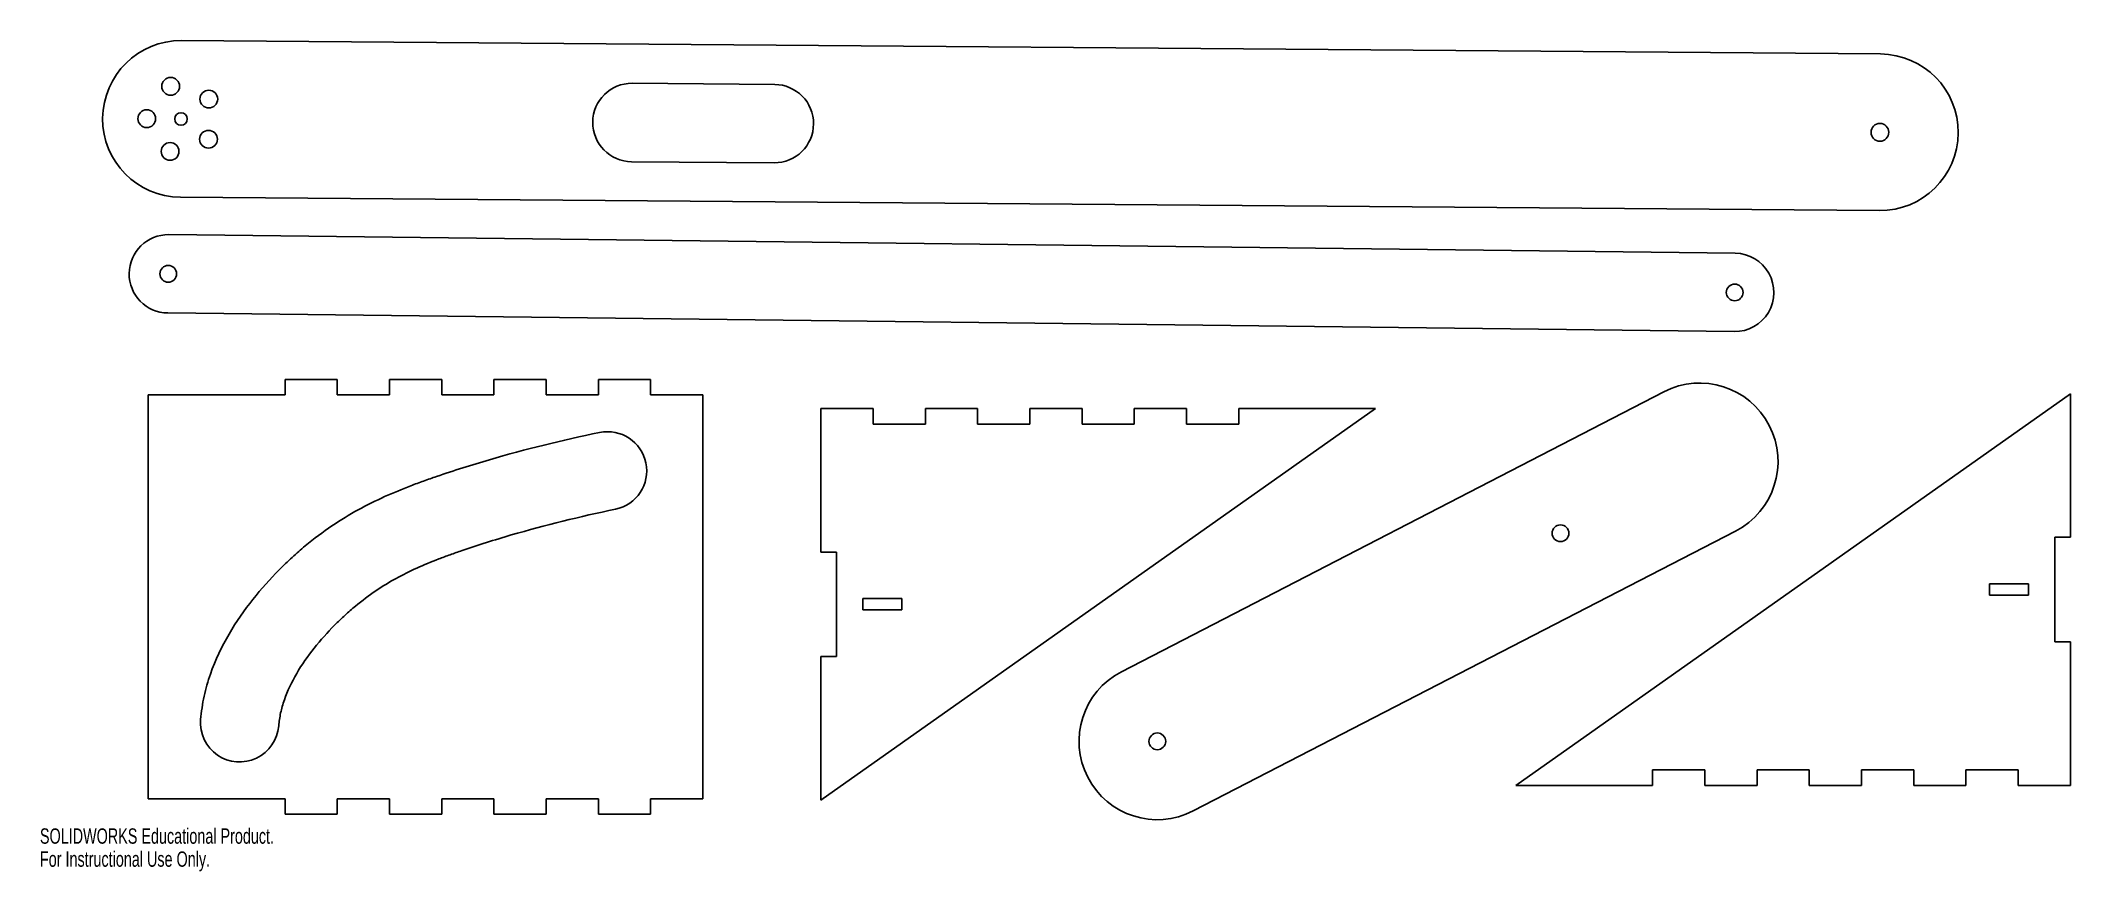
# Model space of a CAD drawing. Header units: millimetres. Extents: x 0 to 389, y 0 to 159.
import ezdxf

# ---------------------------------------------------------------- set-up
doc = ezdxf.new("R2010")
doc.units = ezdxf.units.MM
doc.styles.add('SLDTEXTSTYLE0', font='TXT', dxfattribs={"width": 0.7})

msp = doc.modelspace()

# ---------------------------------------------------------------- linework, layer by layer
at = {"color": 7, "linetype": 'Continuous', "lineweight": 25}
for p, q in [((27.13, 159.02), (352.49, 156.46)), ((113.41, 150.84), (140.71, 150.62)), ((140.6, 135.62), (113.3, 135.84)), ((352.25, 126.46), (26.89, 129.02)), ((24.67, 121.87), (324.65, 118.3)), ((324.47, 103.31), (24.49, 106.87)), ((46.95, 94.14), (56.95, 94.14)), ((46.95, 91.19), (46.95, 94.14)), ((56.95, 94.14), (56.95, 91.19)), ((66.95, 91.19), (66.95, 94.14)), ((66.95, 94.14), (76.95, 94.14)), ((76.95, 94.14), (76.95, 91.19)), ((86.95, 91.19), (86.95, 94.14)), ((86.95, 94.14), (96.95, 94.14)), ((96.95, 94.14), (96.95, 91.19)), ((106.95, 91.19), (106.95, 94.14)), ((106.95, 94.14), (116.95, 94.14)), ((116.95, 94.14), (116.95, 91.19)), ((20.75, 13.87), (20.75, 91.19)), ((20.75, 91.19), (46.95, 91.19)), ((56.95, 91.19), (66.95, 91.19)), ((76.95, 91.19), (86.95, 91.19)), ((96.95, 91.19), (106.95, 91.19)), ((116.95, 91.19), (126.95, 91.19)), ((126.95, 91.19), (126.95, 13.87)), ((207.11, 38.19), (310.98, 91.78)), ((282.66, 16.42), (388.85, 91.42)), ((388.85, 91.42), (388.85, 63.92)), ((255.76, 88.61), (149.57, 13.61)), ((149.57, 61.11), (149.57, 88.61)), ((149.57, 88.61), (159.57, 88.61)), ((159.57, 88.61), (159.57, 85.61)), ((159.57, 85.61), (169.57, 85.61)), ((169.57, 85.61), (169.57, 88.61)), ((169.57, 88.61), (179.57, 88.61)), ((179.57, 88.61), (179.57, 85.61)), ((179.57, 85.61), (189.57, 85.61)), ((189.57, 85.61), (189.57, 88.61)), ((189.57, 88.61), (199.57, 88.61)), ((199.57, 88.61), (199.57, 85.61)), ((199.57, 85.61), (209.57, 85.61)), ((209.57, 85.61), (209.57, 88.61)), ((209.57, 88.61), (219.57, 88.61)), ((219.57, 88.61), (219.57, 85.61)), ((219.57, 85.61), (229.57, 85.61)), ((229.57, 85.61), (229.57, 88.61)), ((229.57, 88.61), (255.76, 88.61)), ((324.74, 65.12), (220.87, 11.53)), ((388.85, 63.92), (385.85, 63.92)), ((385.85, 63.92), (385.85, 43.92)), ((152.57, 61.11), (149.57, 61.11)), ((152.57, 41.11), (152.57, 61.11)), ((373.35, 55.02), (380.85, 55.02)), ((373.35, 52.82), (373.35, 55.02)), ((380.85, 55.02), (380.85, 52.82)), ((157.57, 52.21), (165.07, 52.21)), ((157.57, 50.01), (157.57, 52.21)), ((165.07, 52.21), (165.07, 50.01)), ((380.85, 52.82), (373.35, 52.82)), ((165.07, 50.01), (157.57, 50.01)), ((385.85, 43.92), (388.85, 43.92)), ((388.85, 43.92), (388.85, 16.42)), ((149.57, 13.61), (149.57, 41.11)), ((149.57, 41.11), (152.57, 41.11)), ((308.85, 16.42), (282.66, 16.42)), ((318.85, 19.42), (308.85, 19.42)), ((308.85, 19.42), (308.85, 16.42)), ((318.85, 16.42), (318.85, 19.42)), ((328.85, 16.42), (318.85, 16.42)), ((338.85, 19.42), (328.85, 19.42)), ((328.85, 19.42), (328.85, 16.42)), ((338.85, 16.42), (338.85, 19.42)), ((348.85, 16.42), (338.85, 16.42)), ((358.85, 19.42), (348.85, 19.42)), ((348.85, 19.42), (348.85, 16.42)), ((358.85, 16.42), (358.85, 19.42)), ((368.85, 16.42), (358.85, 16.42)), ((378.85, 19.42), (368.85, 19.42)), ((368.85, 19.42), (368.85, 16.42)), ((378.85, 16.42), (378.85, 19.42)), ((388.85, 16.42), (378.85, 16.42)), ((46.95, 13.87), (20.75, 13.87)), ((46.95, 13.87), (46.95, 10.92)), ((66.95, 13.87), (56.95, 13.87)), ((56.95, 10.92), (56.95, 13.87)), ((66.95, 13.87), (66.95, 10.92)), ((86.95, 13.87), (76.95, 13.87)), ((76.95, 10.92), (76.95, 13.87)), ((86.95, 13.87), (86.95, 10.92)), ((106.95, 13.87), (96.95, 13.87)), ((96.95, 10.92), (96.95, 13.87)), ((106.95, 13.87), (106.95, 10.92)), ((126.95, 13.87), (116.95, 13.87)), ((116.95, 10.92), (116.95, 13.87)), ((56.95, 10.92), (46.95, 10.92)), ((76.95, 10.92), (66.95, 10.92)), ((96.95, 10.92), (86.95, 10.92)), ((116.95, 10.92), (106.95, 10.92))]:
    msp.add_line(p, q, dxfattribs=at)
for centre, radius in [((25.03, 150.26), 1.7), ((32.34, 147.83), 1.7), ((20.46, 144.07), 1.7), ((27.01, 144.02), 1.2), ((32.28, 140.13), 1.7), ((352.37, 141.46), 1.7), ((24.93, 137.8), 1.7), ((24.58, 114.37), 1.6), ((324.56, 110.81), 1.6), ((291.2, 64.7), 1.6), ((213.99, 24.86), 1.6)]:
    msp.add_circle(centre, radius, dxfattribs=at)
for centre, radius, start, end in [((27.01, 144.02), 15, 89.5489, 269.5489), ((352.37, 141.46), 15, 269.5489, 89.5489), ((113.36, 143.34), 7.5, 89.5489, 269.5489), ((140.65, 143.12), 7.5, 269.5489, 89.5489), ((24.58, 114.37), 7.5, 89.3185, 269.3185), ((324.56, 110.81), 7.5, 269.3185, 89.3185), ((317.86, 78.45), 15, 297.2928, 117.2928), ((108.7, 76.64), 7.5, 281.6449, 101.6449), ((213.99, 24.86), 15, 117.2928, 297.2928), ((38.25, 28.42), 7.5, 175.4395, 355.4395)]:
    msp.add_arc(centre, radius, start, end, dxfattribs=at)
for points, knots in [([(30.78, 29.02), (30.9, 30.54), (31.13, 32.04), (31.76, 34.95), (32.17, 36.36), (33.59, 40.46), (34.82, 43.02), (37.6, 47.79), (39.15, 50), (42.39, 54.08), (44.09, 55.95), (46.61, 58.49), (47.45, 59.3), (49.13, 60.84), (49.97, 61.58), (52.5, 63.68), (54.19, 64.94), (57.58, 67.24), (59.27, 68.26), (62.65, 70.12), (64.34, 70.95), (67.69, 72.46), (69.35, 73.14), (71.84, 74.1), (72.66, 74.4), (74.31, 74.99), (75.13, 75.28), (79.26, 76.7), (82.64, 77.77), (92.95, 80.78), (100.06, 82.52), (107.18, 83.98)], [0, 0, 0, 0, 0.03125, 0.03125, 0.0625, 0.0625, 0.125, 0.125, 0.1875, 0.1875, 0.25, 0.25, 0.28125, 0.28125, 0.3125, 0.3125, 0.375, 0.375, 0.4375, 0.4375, 0.5, 0.5, 0.5625, 0.5625, 0.59375, 0.59375, 0.625, 0.625, 0.75, 0.75, 1, 1, 1, 1]), ([(110.21, 69.29), (103.45, 67.9), (96.72, 66.25), (87.05, 63.43), (83.89, 62.43), (80.07, 61.12), (79.31, 60.85), (77.82, 60.32), (77.09, 60.05), (74.93, 59.22), (73.54, 58.65), (70.82, 57.42), (69.5, 56.77), (66.88, 55.33), (65.59, 54.54), (63.01, 52.79), (61.71, 51.83), (59.75, 50.2), (58.76, 49.33), (57.76, 48.4), (57.09, 47.75), (56.75, 47.42), (55.08, 45.73), (53.74, 44.25), (51.27, 41.15), (50.14, 39.52), (48.2, 36.19), (47.39, 34.49), (46.52, 31.97), (46.28, 31.13), (45.92, 29.47), (45.8, 28.64), (45.73, 27.82)], [0, 0, 0, 0, 0.25, 0.25, 0.375, 0.375, 0.40625, 0.40625, 0.4375, 0.4375, 0.5, 0.5, 0.5625, 0.5625, 0.625, 0.625, 0.6875, 0.6875, 0.71875, 0.734375, 0.734375, 0.75, 0.75, 0.8125, 0.8125, 0.875, 0.875, 0.9375, 0.9375, 0.96875, 0.96875, 1, 1, 1, 1])]:
    msp.add_open_spline(points, degree=3, knots=knots, dxfattribs=at)

# ---------------------------------------------------------------- texts
at = {"color": 7, "linetype": 'Continuous', "char_height": 2.941, "attachment_point": 1, "style": 'SLDTEXTSTYLE0'}
for s, insert in [('SOLIDWORKS Educational Product.', (0, 8.2)), ('For Instructional Use Only.', (0, 3.79))]:
    msp.add_mtext(s, dxfattribs=dict(at, insert=insert))

doc.saveas('drawing.dxf')
